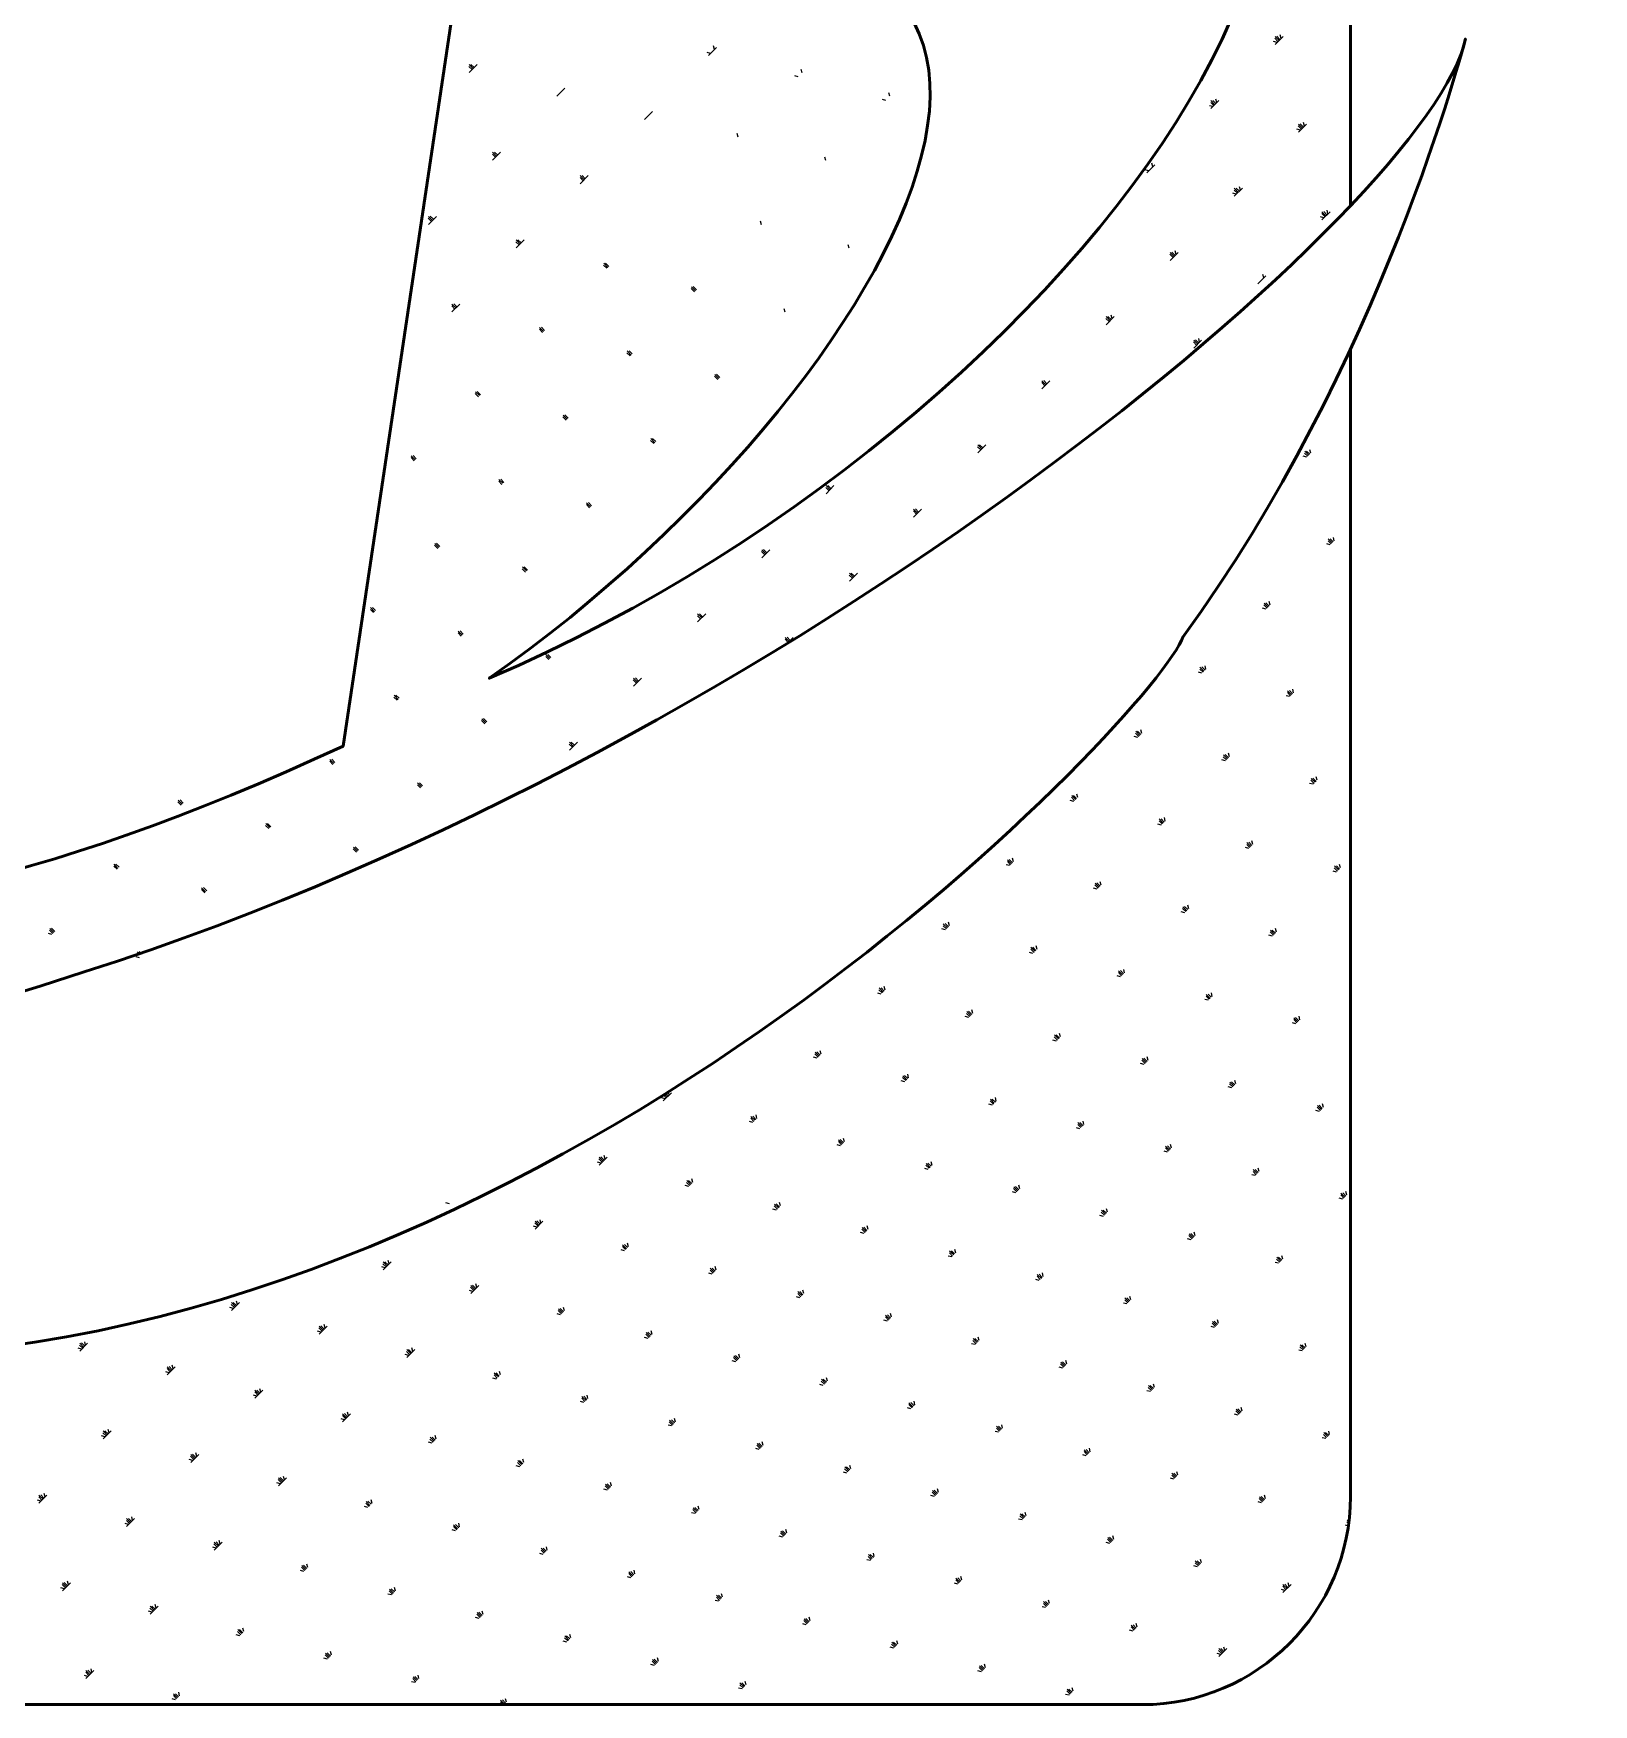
# Model space of a CAD drawing. Extents: x 54907 to 703237, y -798661 to -546661.
# Drawn here: x 483617 to 485242, y -677597 to -675857 of the extents above; entities that cross this region are included whole.
import ezdxf

# ---------------------------------------------------------------- set-up
doc = ezdxf.new("R2010")
doc.units = 0
doc.header["$LTSCALE"] = 1000
doc.header["$MEASUREMENT"] = 0
doc.layers.add('PUB_TITLE', color=4, linetype='Continuous')

msp = doc.modelspace()

# ---------------------------------------------------------------- linework, layer by layer
at = {"layer": 'PUB_TITLE', "color": 4}
for p, q in [((484912.2, -675866.1), (484908.5, -675865.1)), ((484913.2, -675865.1), (484909.9, -675861.7)), ((484914.3, -675864), (484910.1, -675859.9)), ((484910.1, -675868.2), (484918.5, -675859.9)), ((484915.3, -675863), (484912, -675859.6)), ((484916.4, -675861.9), (484915.4, -675858.3)), ((484322.1, -675877.5), (484318.5, -675876.5)), ((484320.1, -675879.6), (484328.4, -675871.2)), ((484326.3, -675873.3), (484325.3, -675869.6)), ((484073.8, -675894.3), (484070.5, -675891)), ((484074.9, -675893.3), (484070.7, -675889.1)), ((484070.7, -675897.5), (484079, -675889.1)), ((484075.9, -675892.2), (484072.6, -675888.9)), ((484413.4, -675901.9), (484409.8, -675901)), ((484417.6, -675897.8), (484416.6, -675894.1)), ((484162, -675921.9), (484170.3, -675913.6)), ((484508.9, -675922.2), (484507.9, -675918.6)), ((484504.7, -675926.4), (484501.1, -675925.4)), ((484845.4, -675932.9), (484841.7, -675932)), ((484846.4, -675931.9), (484843.1, -675928.6)), ((484847.5, -675930.9), (484843.3, -675926.7)), ((484843.3, -675935), (484851.6, -675926.7)), ((484848.5, -675929.8), (484845.2, -675926.5)), ((484849.5, -675928.8), (484848.6, -675925.1)), ((484253.2, -675946.4), (484261.6, -675938)), ((484937.7, -675956.4), (484934.4, -675953)), ((484938.7, -675955.3), (484934.6, -675951.1)), ((484934.6, -675959.5), (484942.9, -675951.1)), ((484939.8, -675954.3), (484936.4, -675950.9)), ((484940.8, -675953.2), (484939.8, -675949.6)), ((484350.8, -675964.6), (484349.8, -675960.9)), ((484936.7, -675957.4), (484933, -675956.4)), ((484098.3, -675985.6), (484094.9, -675982.3)), ((484099.3, -675984.6), (484095.1, -675980.4)), ((484095.1, -675988.7), (484103.5, -675980.4)), ((484100.4, -675983.5), (484097, -675980.2)), ((484442.1, -675989), (484441.1, -675985.4)), ((484190.6, -676009), (484186.4, -676004.8)), ((484186.4, -676013.2), (484194.8, -676004.8)), ((484191.6, -676008), (484188.3, -676004.6)), ((484778.5, -675999.8), (484774.9, -675998.8)), ((484776.5, -676001.9), (484784.8, -675993.5)), ((484782.7, -675995.6), (484781.7, -675991.9)), ((484189.6, -676010.1), (484186.2, -676006.7)), ((484869.8, -676024.2), (484866.2, -676023.2)), ((484870.9, -676023.2), (484867.5, -676019.8)), ((484871.9, -676022.1), (484867.7, -676018)), ((484867.7, -676026.3), (484876.1, -676018)), ((484873, -676021.1), (484869.6, -676017.7)), ((484874, -676020), (484873, -676016.4)), ((484031.4, -676052.4), (484028.1, -676049.1)), ((484032.5, -676051.4), (484028.3, -676047.2)), ((484028.3, -676055.6), (484036.7, -676047.2)), ((484033.5, -676050.3), (484030.2, -676047)), ((484375.2, -676055.9), (484374.3, -676052.2)), ((484961.1, -676048.7), (484957.5, -676047.7)), ((484962.2, -676047.6), (484958.8, -676044.3)), ((484963.2, -676046.6), (484959, -676042.4)), ((484959, -676050.8), (484967.4, -676042.4)), ((484964.2, -676045.5), (484960.9, -676042.2)), ((484965.3, -676044.5), (484964.3, -676040.9)), ((484122.7, -676076.9), (484119.4, -676073.6)), ((484123.8, -676075.8), (484119.6, -676071.7)), ((484119.6, -676080), (484127.9, -676071.7)), ((484124.8, -676074.8), (484121.5, -676071.5)), ((484466.5, -676080.3), (484465.5, -676076.7)), ((484804.1, -676090), (484800.7, -676086.7)), ((484805.1, -676089), (484800.9, -676084.8)), ((484800.9, -676093.1), (484809.3, -676084.8)), ((484806.1, -676087.9), (484802.8, -676084.6)), ((484807.2, -676086.9), (484806.2, -676083.2)), ((484214, -676101.3), (484210.7, -676098)), ((484215.1, -676100.3), (484210.9, -676096.1)), ((484216.1, -676099.3), (484212.8, -676095.9)), ((484892.2, -676117.6), (484900.6, -676109.2)), ((484898.5, -676111.3), (484897.5, -676107.7)), ((484305.3, -676125.8), (484301.9, -676122.5)), ((484306.3, -676124.8), (484302.2, -676120.6)), ((484307.4, -676123.7), (484304, -676120.4)), ((484055.9, -676143.7), (484052.6, -676140.4)), ((484057, -676142.7), (484052.8, -676138.5)), ((484052.8, -676146.8), (484061.1, -676138.5)), ((484058, -676141.6), (484054.7, -676138.3)), ((484399.7, -676147.1), (484398.7, -676143.5)), ((484737.2, -676156.8), (484733.9, -676153.5)), ((484738.3, -676155.8), (484734.1, -676151.6)), ((484734.1, -676160), (484742.5, -676151.6)), ((484739.3, -676154.7), (484736, -676151.4)), ((484740.4, -676153.7), (484739.4, -676150)), ((484147.2, -676168.2), (484143.8, -676164.8)), ((484148.2, -676167.1), (484144.1, -676163)), ((484149.3, -676166.1), (484145.9, -676162.7)), ((484828.5, -676181.3), (484825.2, -676177.9)), ((484829.6, -676180.2), (484825.4, -676176.1)), ((484825.4, -676184.4), (484833.7, -676176.1)), ((484830.6, -676179.2), (484827.3, -676175.8)), ((484831.6, -676178.1), (484830.7, -676174.5)), ((484238.5, -676192.6), (484235.1, -676189.3)), ((484239.5, -676191.6), (484235.3, -676187.4)), ((484240.6, -676190.5), (484237.2, -676187.2)), ((484329.7, -676217.1), (484326.4, -676213.7)), ((484330.8, -676216), (484326.6, -676211.9)), ((484331.8, -676215), (484328.5, -676211.7)), ((484080.4, -676235), (484077, -676231.7)), ((484081.4, -676233.9), (484077.2, -676229.8)), ((484082.5, -676232.9), (484079.1, -676229.6)), ((484670.4, -676223.6), (484667.1, -676220.3)), ((484671.5, -676222.6), (484667.3, -676218.4)), ((484667.3, -676226.8), (484675.6, -676218.4)), ((484672.5, -676221.6), (484669.2, -676218.2)), ((484171.6, -676259.5), (484168.3, -676256.1)), ((484172.7, -676258.4), (484168.5, -676254.2)), ((484173.7, -676257.4), (484170.4, -676254)), ((484262.9, -676283.9), (484259.6, -676280.6)), ((484264, -676282.9), (484259.8, -676278.7)), ((484265, -676281.8), (484261.7, -676278.5)), ((484013.5, -676301.8), (484010.2, -676298.5)), ((484014.6, -676300.8), (484010.4, -676296.6)), ((484015.6, -676299.7), (484012.3, -676296.4)), ((484603.6, -676290.5), (484600.2, -676287.1)), ((484604.6, -676289.4), (484600.5, -676285.2)), ((484600.5, -676293.6), (484608.8, -676285.2)), ((484605.7, -676288.4), (484602.3, -676285)), ((484943.2, -676298.1), (484939.6, -676297.1)), ((484944.2, -676297), (484940.9, -676293.7)), ((484945.3, -676296), (484941.1, -676291.8)), ((484946.3, -676294.9), (484943, -676291.6)), ((484947.4, -676293.9), (484946.4, -676290.2)), ((484104.8, -676326.3), (484101.5, -676322.9)), ((484105.9, -676325.2), (484101.7, -676321.1)), ((484106.9, -676324.2), (484103.6, -676320.8)), ((484445.5, -676332.8), (484442.1, -676329.5)), ((484446.5, -676331.8), (484442.4, -676327.6)), ((484442.4, -676336), (484450.7, -676327.6)), ((484447.6, -676330.7), (484444.2, -676327.4)), ((484196.1, -676350.7), (484192.8, -676347.4)), ((484197.1, -676349.7), (484193, -676345.5)), ((484198.2, -676348.6), (484194.9, -676345.3)), ((484537.8, -676356.2), (484533.6, -676352.1)), ((484533.6, -676360.4), (484542, -676352.1)), ((484538.9, -676355.2), (484535.5, -676351.9)), ((484536.8, -676357.3), (484533.4, -676353.9)), ((484039, -676392.1), (484034.9, -676387.9)), ((484040.1, -676391), (484036.7, -676387.7)), ((484967.7, -676389.3), (484964, -676388.4)), ((484968.7, -676388.3), (484965.4, -676385)), ((484969.8, -676387.3), (484965.6, -676383.1)), ((484970.8, -676386.2), (484967.5, -676382.9)), ((484971.8, -676385.2), (484970.9, -676381.5)), ((484038, -676393.1), (484034.7, -676389.8)), ((484378.7, -676399.6), (484375.3, -676396.3)), ((484379.7, -676398.6), (484375.5, -676394.4)), ((484375.5, -676402.8), (484383.9, -676394.4)), ((484380.8, -676397.6), (484377.4, -676394.2)), ((484129.3, -676417.6), (484125.9, -676414.2)), ((484130.3, -676416.5), (484126.2, -676412.3)), ((484131.4, -676415.5), (484128, -676412.1)), ((484469.9, -676424.1), (484466.6, -676420.8)), ((484471, -676423.1), (484466.8, -676418.9)), ((484466.8, -676427.2), (484475.2, -676418.9)), ((484472, -676422), (484468.7, -676418.7)), ((483971.2, -676459.9), (483967.8, -676456.6)), ((483972.2, -676458.9), (483968, -676454.7)), ((483973.3, -676457.8), (483969.9, -676454.5)), ((484900.8, -676456.2), (484897.2, -676455.2)), ((484901.9, -676455.1), (484898.5, -676451.8)), ((484902.9, -676454.1), (484898.8, -676449.9)), ((484904, -676453), (484900.6, -676449.7)), ((484905, -676452), (484904, -676448.3)), ((484311.8, -676466.5), (484308.5, -676463.1)), ((484312.9, -676465.4), (484308.7, -676461.2)), ((484308.7, -676469.6), (484317.1, -676461.2)), ((484313.9, -676464.4), (484310.6, -676461)), ((484062.5, -676484.4), (484059.1, -676481)), ((484063.5, -676483.3), (484059.3, -676479.2)), ((484064.5, -676482.3), (484061.2, -676478.9)), ((484403.1, -676490.9), (484399.8, -676487.6)), ((484404.2, -676489.9), (484400, -676485.7)), ((484400, -676494.1), (484408.3, -676485.7)), ((484405.2, -676488.8), (484401.9, -676485.5)), ((484988.8, -676479.7), (484988.5, -676479.6)), ((484153.7, -676508.8), (484150.4, -676505.5)), ((484154.8, -676507.8), (484150.6, -676503.6)), ((484155.8, -676506.7), (484152.5, -676503.4)), ((484247.1, -676531.2), (484243.8, -676527.9)), ((484834, -676523), (484830.4, -676522)), ((484835.1, -676521.9), (484831.7, -676518.6)), ((484836.1, -676520.9), (484831.9, -676516.7)), ((484837.2, -676519.9), (484833.8, -676516.5)), ((484838.2, -676518.8), (484837.2, -676515.2)), ((484245, -676533.3), (484241.7, -676530)), ((484246.1, -676532.2), (484241.9, -676528.1)), ((484241.9, -676536.4), (484250.2, -676528.1)), ((484926.3, -676546.4), (484923, -676543.1)), ((484927.4, -676545.4), (484923.2, -676541.2)), ((484928.4, -676544.3), (484925.1, -676541)), ((484929.5, -676543.3), (484928.5, -676539.6)), ((483995.6, -676551.2), (483992.3, -676547.9)), ((483996.7, -676550.2), (483992.5, -676546)), ((483997.7, -676549.1), (483994.4, -676545.8)), ((484925.3, -676547.4), (484921.6, -676546.5)), ((484086.9, -676575.7), (484083.6, -676572.3)), ((484088, -676574.6), (484083.8, -676570.4)), ((484089, -676573.6), (484085.7, -676570.2)), ((484178.2, -676600.1), (484174.9, -676596.8)), ((484179.2, -676599.1), (484175.1, -676594.9)), ((484175.1, -676603.2), (484183.4, -676594.9)), ((484180.3, -676598), (484176.9, -676594.7)), ((484767.2, -676589.8), (484763.5, -676588.8)), ((484768.2, -676588.8), (484764.9, -676585.4)), ((484769.3, -676587.7), (484765.1, -676583.5)), ((484770.3, -676586.7), (484767, -676583.3)), ((484771.4, -676585.6), (484770.4, -676582)), ((483928.8, -676618), (483925.5, -676614.7)), ((483929.9, -676617), (483925.7, -676612.8)), ((483930.9, -676615.9), (483927.6, -676612.6)), ((484858.5, -676614.3), (484854.8, -676613.3)), ((484859.5, -676613.2), (484856.2, -676609.9)), ((484860.6, -676612.2), (484856.4, -676608)), ((484861.6, -676611.1), (484858.3, -676607.8)), ((484862.7, -676610.1), (484861.7, -676606.4)), ((484952.9, -676635.6), (484949.5, -676632.2)), ((484953.9, -676634.5), (484953, -676630.9)), ((484020.1, -676642.5), (484016.8, -676639.1)), ((484021.1, -676641.4), (484017, -676637.3)), ((484022.2, -676640.4), (484018.8, -676637)), ((484704.6, -676652.5), (484703.6, -676648.8)), ((484949.8, -676638.7), (484946.1, -676637.7)), ((484950.8, -676637.7), (484947.5, -676634.3)), ((484951.8, -676636.6), (484947.7, -676632.5)), ((483770.7, -676660.4), (483767.4, -676657)), ((483771.8, -676659.3), (483767.6, -676655.2)), ((483772.8, -676658.3), (483769.5, -676655)), ((484700.4, -676656.6), (484696.7, -676655.6)), ((484701.4, -676655.6), (484698.1, -676652.2)), ((484702.5, -676654.5), (484698.3, -676650.4)), ((484703.5, -676653.5), (484700.2, -676650.2)), ((483862, -676684.8), (483858.7, -676681.5)), ((483863, -676683.8), (483858.9, -676679.6)), ((483864.1, -676682.8), (483860.7, -676679.4)), ((484791.7, -676681.1), (484788, -676680.1)), ((484792.7, -676680), (484789.4, -676676.7)), ((484793.7, -676679), (484789.6, -676674.8)), ((484794.8, -676678), (484791.4, -676674.6)), ((484795.8, -676676.9), (484794.9, -676673.3)), ((484884, -676704.5), (484880.6, -676701.2)), ((484885, -676703.5), (484880.8, -676699.3)), ((484886.1, -676702.4), (484882.7, -676699.1)), ((484887.1, -676701.4), (484886.1, -676697.7)), ((483953.3, -676709.3), (483949.9, -676706)), ((483954.3, -676708.3), (483950.1, -676704.1)), ((483955.4, -676707.2), (483952, -676703.9)), ((484634.6, -676722.4), (484631.3, -676719.1)), ((484635.6, -676721.4), (484631.5, -676717.2)), ((484636.7, -676720.3), (484633.3, -676717)), ((484637.7, -676719.3), (484636.8, -676715.6)), ((484882.9, -676705.5), (484879.3, -676704.6)), ((483703.9, -676727.2), (483700.6, -676723.9)), ((483704.9, -676726.2), (483700.8, -676722)), ((483706, -676725.1), (483702.6, -676721.8)), ((484633.6, -676723.4), (484629.9, -676722.5)), ((484974.2, -676730), (484970.6, -676729)), ((484975.3, -676729), (484971.9, -676725.6)), ((484976.3, -676727.9), (484972.1, -676723.7)), ((484977.3, -676726.9), (484974, -676723.5)), ((484978.4, -676725.8), (484977.4, -676722.2)), ((483795.2, -676751.7), (483791.8, -676748.3)), ((483796.2, -676750.6), (483792, -676746.4)), ((483797.3, -676749.6), (483793.9, -676746.2)), ((484724.8, -676747.9), (484721.2, -676746.9)), ((484725.9, -676746.9), (484722.5, -676743.5)), ((484726.9, -676745.8), (484722.7, -676741.6)), ((484728, -676744.8), (484724.6, -676741.4)), ((484729, -676743.7), (484728, -676740.1)), ((484816.1, -676772.4), (484812.5, -676771.4)), ((484817.2, -676771.3), (484813.8, -676768)), ((484818.2, -676770.3), (484814, -676766.1)), ((484819.2, -676769.2), (484815.9, -676765.9)), ((484820.3, -676768.2), (484819.3, -676764.5)), ((483638.1, -676793), (483633.9, -676788.8)), ((483639.2, -676791.9), (483635.8, -676788.6)), ((484567.8, -676789.2), (484564.4, -676785.9)), ((484568.8, -676788.2), (484564.6, -676784)), ((484569.9, -676787.1), (484566.5, -676783.8)), ((484570.9, -676786.1), (484569.9, -676782.4)), ((484911.6, -676792.6), (484910.6, -676789)), ((483636, -676795.1), (483632.4, -676794.1)), ((483637.1, -676794), (483633.7, -676790.7)), ((484566.7, -676790.3), (484563.1, -676789.3)), ((484907.4, -676796.8), (484903.7, -676795.8)), ((484908.4, -676795.8), (484905.1, -676792.4)), ((484909.5, -676794.7), (484905.3, -676790.6)), ((484910.5, -676793.7), (484907.2, -676790.4)), ((483727.3, -676819.5), (483723.7, -676818.5)), ((483725.5, -676815.6), (483725, -676815.1)), ((483727, -676815.1), (483725.2, -676813.3)), ((483728.6, -676814.5), (483727.1, -676813.1)), ((484658, -676814.7), (484654.4, -676813.8)), ((484659.1, -676813.7), (484655.7, -676810.3)), ((484660.1, -676812.6), (484655.9, -676808.5)), ((484661.1, -676811.6), (484657.8, -676808.3)), ((484662.2, -676810.6), (484661.2, -676806.9)), ((484749.3, -676839.2), (484745.6, -676838.2)), ((484750.3, -676838.1), (484747, -676834.8)), ((484751.4, -676837.1), (484747.2, -676832.9)), ((484752.4, -676836.1), (484749.1, -676832.7)), ((484753.5, -676835), (484752.5, -676831.4)), ((484499.9, -676857.1), (484496.3, -676856.1)), ((484501, -676856), (484497.6, -676852.7)), ((484502, -676855), (484497.8, -676850.8)), ((484503, -676854), (484499.7, -676850.6)), ((484504.1, -676852.9), (484503.1, -676849.3)), ((484842.7, -676861.6), (484838.5, -676857.4)), ((484843.7, -676860.5), (484840.4, -676857.2)), ((484844.7, -676859.5), (484843.8, -676855.8)), ((484593.3, -676879.5), (484589.1, -676875.3)), ((484594.3, -676878.4), (484591, -676875.1)), ((484595.4, -676877.4), (484594.4, -676873.7)), ((484840.6, -676863.6), (484836.9, -676862.7)), ((484841.6, -676862.6), (484838.3, -676859.3)), ((484591.2, -676881.6), (484587.5, -676880.6)), ((484592.2, -676880.5), (484588.9, -676877.2)), ((484931.9, -676888.1), (484928.2, -676887.1)), ((484932.9, -676887.1), (484929.6, -676883.7)), ((484933.9, -676886), (484929.8, -676881.8)), ((484935, -676885), (484931.6, -676881.6)), ((484936, -676883.9), (484935.1, -676880.3)), ((484682.5, -676906), (484678.8, -676905)), ((484683.5, -676905), (484680.2, -676901.6)), ((484684.6, -676903.9), (484680.4, -676899.7)), ((484685.6, -676902.9), (484682.3, -676899.5)), ((484686.6, -676901.8), (484685.7, -676898.2)), ((484433.1, -676923.9), (484429.4, -676922.9)), ((484434.1, -676922.9), (484430.8, -676919.5)), ((484435.2, -676921.8), (484431, -676917.6)), ((484436.2, -676920.8), (484432.9, -676917.4)), ((484437.3, -676919.7), (484436.3, -676916.1)), ((484774.8, -676929.4), (484771.5, -676926.1)), ((484775.8, -676928.4), (484771.7, -676924.2)), ((484776.9, -676927.3), (484773.5, -676924)), ((484777.9, -676926.3), (484776.9, -676922.6)), ((484525.4, -676947.3), (484522.1, -676944)), ((484526.5, -676946.3), (484522.3, -676942.1)), ((484527.5, -676945.2), (484524.2, -676941.9)), ((484528.5, -676944.2), (484527.6, -676940.5)), ((484773.8, -676930.5), (484770.1, -676929.5)), ((484272.9, -676968.4), (484281.3, -676960)), ((484276, -676965.2), (484273, -676962.2)), ((484277.1, -676964.2), (484274.3, -676961.4)), ((484278.1, -676963.1), (484275.6, -676960.6)), ((484279.2, -676962.1), (484278.3, -676958.9)), ((484524.4, -676948.4), (484520.7, -676947.4)), ((484865, -676954.9), (484861.4, -676953.9)), ((484866.1, -676953.9), (484862.7, -676950.5)), ((484867.1, -676952.8), (484862.9, -676948.7)), ((484868.2, -676951.8), (484864.8, -676948.5)), ((484869.2, -676950.7), (484868.2, -676947.1)), ((484275, -676966.3), (484271.3, -676965.3)), ((484615.7, -676972.8), (484612, -676971.9)), ((484616.7, -676971.8), (484613.4, -676968.4)), ((484617.7, -676970.7), (484613.6, -676966.6)), ((484618.8, -676969.7), (484615.4, -676966.4)), ((484619.8, -676968.7), (484618.8, -676965)), ((484956.3, -676979.4), (484952.7, -676978.4)), ((484957.4, -676978.3), (484954, -676975)), ((484958.4, -676977.3), (484954.2, -676973.1)), ((484959.4, -676976.3), (484956.1, -676972.9)), ((484960.5, -676975.2), (484959.5, -676971.6)), ((484366.3, -676990.7), (484362.6, -676989.8)), ((484367.3, -676989.7), (484364, -676986.4)), ((484368.4, -676988.6), (484364.2, -676984.5)), ((484369.4, -676987.6), (484366.1, -676984.3)), ((484370.4, -676986.6), (484369.5, -676982.9)), ((484706.9, -676997.3), (484703.3, -676996.3)), ((484708, -676996.2), (484704.6, -676992.9)), ((484709, -676995.2), (484704.8, -676991)), ((484710.1, -676994.2), (484706.7, -676990.8)), ((484711.1, -676993.1), (484710.1, -676989.5)), ((484457.5, -677015.2), (484453.9, -677014.2)), ((484458.6, -677014.1), (484455.3, -677010.8)), ((484459.6, -677013.1), (484455.5, -677008.9)), ((484460.7, -677012.1), (484457.3, -677008.7)), ((484461.7, -677011), (484460.7, -677007.4)), ((484802.4, -677017.6), (484801.4, -677013.9)), ((484208.2, -677033.1), (484204.5, -677032.1)), ((484209.2, -677032.1), (484205.9, -677028.7)), ((484210.3, -677031), (484206.1, -677026.8)), ((484206.1, -677035.2), (484214.4, -677026.8)), ((484211.3, -677030), (484208, -677026.6)), ((484212.3, -677028.9), (484211.4, -677025.3)), ((484553, -677035.5), (484552, -677031.8)), ((484798.2, -677021.7), (484794.6, -677020.8)), ((484799.3, -677020.7), (484795.9, -677017.4)), ((484800.3, -677019.7), (484796.1, -677015.5)), ((484801.3, -677018.6), (484798, -677015.3)), ((484303.6, -677053.4), (484302.6, -677049.7)), ((484548.8, -677039.7), (484545.2, -677038.7)), ((484549.9, -677038.6), (484546.5, -677035.3)), ((484550.9, -677037.6), (484546.7, -677033.4)), ((484552, -677036.5), (484548.6, -677033.2)), ((484889.5, -677046.2), (484885.8, -677045.2)), ((484890.5, -677045.2), (484887.2, -677041.8)), ((484891.6, -677044.1), (484887.4, -677039.9)), ((484892.6, -677043.1), (484889.3, -677039.7)), ((484893.7, -677042), (484892.7, -677038.4)), ((484299.4, -677057.6), (484295.8, -677056.6)), ((484300.5, -677056.5), (484297.2, -677053.2)), ((484301.5, -677055.5), (484297.4, -677051.3)), ((484302.6, -677054.4), (484299.2, -677051.1)), ((484640.1, -677064.1), (484636.5, -677063.1)), ((484641.2, -677063.1), (484637.8, -677059.7)), ((484642.2, -677062), (484638, -677057.8)), ((484643.2, -677061), (484639.9, -677057.6)), ((484644.3, -677059.9), (484643.3, -677056.3)), ((484981.8, -677069.6), (484978.5, -677066.3)), ((484982.9, -677068.6), (484978.7, -677064.4)), ((484983.9, -677067.5), (484980.6, -677064.2)), ((484984.9, -677066.5), (484984, -677062.8)), ((484050.1, -677075.5), (484046.4, -677074.5)), ((484390.7, -677082), (484387.1, -677081)), ((484391.8, -677081), (484388.4, -677077.6)), ((484392.8, -677079.9), (484388.6, -677075.8)), ((484393.9, -677078.9), (484390.5, -677075.5)), ((484394.9, -677077.8), (484393.9, -677074.2)), ((484732.4, -677087.5), (484729.1, -677084.2)), ((484733.5, -677086.5), (484729.3, -677082.3)), ((484734.5, -677085.4), (484731.2, -677082.1)), ((484735.6, -677084.4), (484734.6, -677080.7)), ((484980.8, -677070.7), (484977.1, -677069.7)), ((484141.3, -677099.9), (484137.7, -677098.9)), ((484142.4, -677098.9), (484139, -677095.5)), ((484143.4, -677097.8), (484139.3, -677093.7)), ((484139.3, -677102), (484147.6, -677093.7)), ((484144.5, -677096.8), (484141.1, -677093.4)), ((484145.5, -677095.7), (484144.5, -677092.1)), ((484483.1, -677105.4), (484479.7, -677102.1)), ((484484.1, -677104.4), (484479.9, -677100.2)), ((484485.1, -677103.3), (484481.8, -677100)), ((484486.2, -677102.3), (484485.2, -677098.6)), ((484731.4, -677088.6), (484727.7, -677087.6)), ((484234.7, -677122.3), (484230.5, -677118.1)), ((484235.8, -677121.2), (484232.4, -677117.9)), ((484236.8, -677120.2), (484235.8, -677116.6)), ((484482, -677106.5), (484478.4, -677105.5)), ((484822.7, -677113), (484819, -677112)), ((484823.7, -677112), (484820.4, -677108.6)), ((484824.8, -677110.9), (484820.6, -677106.8)), ((484825.8, -677109.9), (484822.5, -677106.6)), ((484826.8, -677108.9), (484825.9, -677105.2)), ((483985.3, -677140.2), (483981.2, -677136)), ((483981.2, -677144.4), (483989.5, -677136)), ((483986.4, -677139.2), (483983, -677135.8)), ((483987.4, -677138.1), (483986.4, -677134.5)), ((484232.6, -677124.4), (484229, -677123.4)), ((484233.7, -677123.3), (484230.3, -677120)), ((484573.3, -677130.9), (484569.6, -677130)), ((484574.3, -677129.9), (484571, -677126.5)), ((484575.4, -677128.8), (484571.2, -677124.7)), ((484576.4, -677127.8), (484573.1, -677124.5)), ((484577.5, -677126.8), (484576.5, -677123.1)), ((484913.9, -677137.5), (484910.3, -677136.5)), ((484915, -677136.4), (484911.7, -677133.1)), ((484916, -677135.4), (484911.9, -677131.2)), ((484917.1, -677134.4), (484913.7, -677131)), ((484918.1, -677133.3), (484917.1, -677129.7)), ((483983.2, -677142.3), (483979.6, -677141.3)), ((483984.3, -677141.2), (483980.9, -677137.9)), ((484323.9, -677148.8), (484320.3, -677147.9)), ((484324.9, -677147.8), (484321.6, -677144.5)), ((484326, -677146.7), (484321.8, -677142.6)), ((484327, -677145.7), (484323.7, -677142.4)), ((484328.1, -677144.7), (484327.1, -677141)), ((484664.6, -677155.4), (484660.9, -677154.4)), ((484665.6, -677154.3), (484662.3, -677151)), ((484666.7, -677153.3), (484662.5, -677149.1)), ((484667.7, -677152.3), (484664.4, -677148.9)), ((484668.7, -677151.2), (484667.8, -677147.6)), ((484074.5, -677166.7), (484070.9, -677165.8)), ((484075.6, -677165.7), (484072.2, -677162.4)), ((484076.6, -677164.7), (484072.4, -677160.5)), ((484072.4, -677168.8), (484080.8, -677160.5)), ((484077.7, -677163.6), (484074.3, -677160.3)), ((484078.7, -677162.6), (484077.7, -677158.9)), ((484416.2, -677172.3), (484412.9, -677168.9)), ((484417.3, -677171.2), (484413.1, -677167)), ((484418.3, -677170.2), (484415, -677166.8)), ((484419.4, -677169.1), (484418.4, -677165.5)), ((483825.1, -677184.6), (483821.5, -677183.7)), ((483826.2, -677183.6), (483822.8, -677180.3)), ((483827.2, -677182.6), (483823.1, -677178.4)), ((483823.1, -677186.7), (483831.4, -677178.4)), ((483828.3, -677181.5), (483824.9, -677178.2)), ((483829.3, -677180.5), (483828.3, -677176.8)), ((484166.8, -677190.2), (484163.5, -677186.8)), ((484167.9, -677189.1), (484163.7, -677184.9)), ((484168.9, -677188.1), (484165.6, -677184.7)), ((484170, -677187), (484169, -677183.4)), ((484415.2, -677173.3), (484411.5, -677172.3)), ((484755.8, -677179.8), (484752.2, -677178.9)), ((484756.9, -677178.8), (484753.6, -677175.5)), ((484757.9, -677177.8), (484753.8, -677173.6)), ((484759, -677176.7), (484755.6, -677173.4)), ((484760, -677175.7), (484759, -677172)), ((483917.5, -677208.1), (483914.1, -677204.7)), ((483918.5, -677207), (483914.3, -677202.8)), ((483914.3, -677211.2), (483922.7, -677202.8)), ((483919.6, -677206), (483916.2, -677202.6)), ((483920.6, -677204.9), (483919.6, -677201.3)), ((484165.8, -677191.2), (484162.2, -677190.2)), ((484506.5, -677197.8), (484502.8, -677196.8)), ((484507.5, -677196.7), (484504.2, -677193.4)), ((484508.6, -677195.7), (484504.4, -677191.5)), ((484509.6, -677194.6), (484506.3, -677191.3)), ((484510.6, -677193.6), (484509.7, -677189.9)), ((484847.1, -677204.3), (484843.5, -677203.3)), ((484848.2, -677203.3), (484844.8, -677199.9)), ((484849.2, -677202.2), (484845, -677198)), ((484850.3, -677201.2), (484846.9, -677197.8)), ((484851.3, -677200.1), (484850.3, -677196.5)), ((483668.1, -677226), (483664.7, -677222.6)), ((483669.1, -677224.9), (483665, -677220.7)), ((483665, -677229.1), (483673.3, -677220.7)), ((483670.2, -677223.9), (483666.8, -677220.5)), ((483671.2, -677222.8), (483670.2, -677219.2)), ((483916.4, -677209.1), (483912.8, -677208.1)), ((484257.1, -677215.7), (484253.4, -677214.7)), ((484258.1, -677214.6), (484254.8, -677211.3)), ((484259.2, -677213.6), (484255, -677209.4)), ((484260.2, -677212.5), (484256.9, -677209.2)), ((484261.3, -677211.5), (484260.3, -677207.8)), ((484597.7, -677222.2), (484594.1, -677221.2)), ((484598.8, -677221.2), (484595.4, -677217.8)), ((484599.8, -677220.1), (484595.7, -677215.9)), ((484600.9, -677219.1), (484597.5, -677215.7)), ((484601.9, -677218), (484600.9, -677214.4)), ((484940.5, -677226.7), (484936.3, -677222.5)), ((484941.5, -677225.6), (484938.2, -677222.3)), ((484942.6, -677224.6), (484941.6, -677220.9)), ((483667, -677227), (483663.4, -677226)), ((484007.7, -677233.6), (484004.1, -677232.6)), ((484008.7, -677232.5), (484005.4, -677229.2)), ((484009.8, -677231.5), (484005.6, -677227.3)), ((484005.6, -677235.7), (484014, -677227.3)), ((484010.8, -677230.4), (484007.5, -677227.1)), ((484011.9, -677229.4), (484010.9, -677225.7)), ((484348.4, -677240.1), (484344.7, -677239.1)), ((484349.4, -677239.1), (484346.1, -677235.7)), ((484350.5, -677238), (484346.3, -677233.9)), ((484351.5, -677237), (484348.2, -677233.6)), ((484352.5, -677235.9), (484351.6, -677232.3)), ((484691.1, -677244.6), (484686.9, -677240.4)), ((484692.2, -677243.5), (484688.8, -677240.2)), ((484693.2, -677242.5), (484692.2, -677238.8)), ((484938.4, -677228.8), (484934.8, -677227.8)), ((484939.5, -677227.7), (484936.1, -677224.4)), ((483758.3, -677251.5), (483754.7, -677250.5)), ((483759.4, -677250.4), (483756, -677247.1)), ((483760.4, -677249.4), (483756.2, -677245.2)), ((483756.2, -677253.6), (483764.6, -677245.2)), ((483761.5, -677248.3), (483758.1, -677245)), ((483762.5, -677247.3), (483761.5, -677243.6)), ((484099, -677258), (484095.3, -677257)), ((484100, -677257), (484096.7, -677253.6)), ((484101.1, -677255.9), (484096.9, -677251.8)), ((484102.1, -677254.9), (484098.8, -677251.5)), ((484103.2, -677253.8), (484102.2, -677250.2)), ((484441.7, -677262.5), (484437.6, -677258.3)), ((484442.8, -677261.4), (484439.4, -677258.1)), ((484443.8, -677260.4), (484442.8, -677256.7)), ((484689, -677246.7), (484685.4, -677245.7)), ((484690.1, -677245.6), (484686.7, -677242.3)), ((483849.6, -677275.9), (483845.9, -677274.9)), ((483850.6, -677274.9), (483847.3, -677271.5)), ((483851.7, -677273.8), (483847.5, -677269.7)), ((483847.5, -677278), (483855.9, -677269.7)), ((483852.7, -677272.8), (483849.4, -677269.5)), ((483853.8, -677271.8), (483852.8, -677268.1)), ((484192.4, -677280.4), (484188.2, -677276.2)), ((484193.4, -677279.3), (484190.1, -677276)), ((484194.4, -677278.3), (484193.5, -677274.7)), ((484439.6, -677264.6), (484436, -677263.6)), ((484440.7, -677263.5), (484437.3, -677260.2)), ((484780.3, -677271.1), (484776.7, -677270.2)), ((484781.3, -677270.1), (484778, -677266.7)), ((484782.4, -677269), (484778.2, -677264.9)), ((484783.4, -677268), (484780.1, -677264.7)), ((484784.5, -677267), (484783.5, -677263.3)), ((483945.1, -677296.2), (483944.1, -677292.6)), ((484190.3, -677282.5), (484186.6, -677281.5)), ((484191.3, -677281.4), (484188, -677278.1)), ((484530.9, -677289), (484527.3, -677288.1)), ((484532, -677288), (484528.6, -677284.6)), ((484533, -677286.9), (484528.8, -677282.8)), ((484534.1, -677285.9), (484530.7, -677282.6)), ((484535.1, -677284.9), (484534.1, -677281.2)), ((484872.6, -677294.5), (484869.3, -677291.2)), ((484873.7, -677293.5), (484869.5, -677289.3)), ((484874.7, -677292.5), (484871.4, -677289.1)), ((484875.8, -677291.4), (484874.8, -677287.8)), ((483695.7, -677314.1), (483694.7, -677310.5)), ((483940.9, -677300.4), (483937.2, -677299.4)), ((483941.9, -677299.3), (483938.6, -677296)), ((483943, -677298.3), (483938.8, -677294.1)), ((483938.8, -677302.5), (483947.1, -677294.1)), ((483944, -677297.3), (483940.7, -677293.9)), ((484281.5, -677306.9), (484277.9, -677306)), ((484282.6, -677305.9), (484279.2, -677302.6)), ((484283.6, -677304.9), (484279.5, -677300.7)), ((484284.7, -677303.8), (484281.3, -677300.5)), ((484285.7, -677302.8), (484284.7, -677299.1)), ((484623.2, -677312.4), (484619.9, -677309.1)), ((484624.3, -677311.4), (484620.1, -677307.2)), ((484625.3, -677310.4), (484622, -677307)), ((484626.4, -677309.3), (484625.4, -677305.7)), ((484871.6, -677295.6), (484867.9, -677294.6)), ((483691.5, -677318.3), (483687.8, -677317.3)), ((483692.5, -677317.2), (483689.2, -677313.9)), ((483693.6, -677316.2), (483689.4, -677312)), ((483689.4, -677320.4), (483697.8, -677312)), ((483694.6, -677315.2), (483691.3, -677311.8)), ((484032.2, -677324.8), (484028.5, -677323.9)), ((484033.2, -677323.8), (484029.9, -677320.5)), ((484034.2, -677322.8), (484030.1, -677318.6)), ((484035.3, -677321.7), (484032, -677318.4)), ((484036.3, -677320.7), (484035.4, -677317)), ((484373.9, -677330.4), (484370.5, -677327)), ((484374.9, -677329.3), (484370.7, -677325.1)), ((484376, -677328.3), (484372.6, -677324.9)), ((484377, -677327.2), (484376, -677323.6)), ((484622.2, -677313.5), (484618.6, -677312.5)), ((484962.9, -677320), (484959.2, -677319.1)), ((484963.9, -677319), (484960.6, -677315.7)), ((484965, -677318), (484960.8, -677313.8)), ((484966, -677316.9), (484962.7, -677313.6)), ((484967, -677315.9), (484966.1, -677312.2)), ((483782.8, -677342.7), (483779.1, -677341.8)), ((483783.8, -677341.7), (483780.5, -677338.4)), ((483784.9, -677340.7), (483780.7, -677336.5)), ((483780.7, -677344.8), (483789, -677336.5)), ((483785.9, -677339.6), (483782.6, -677336.3)), ((483787, -677338.6), (483786, -677334.9)), ((484124.5, -677348.3), (484121.1, -677344.9)), ((484125.5, -677347.2), (484121.4, -677343)), ((484126.6, -677346.2), (484123.2, -677342.8)), ((484127.6, -677345.1), (484126.6, -677341.5)), ((484372.8, -677331.4), (484369.2, -677330.4)), ((484713.5, -677338), (484709.8, -677337)), ((484714.5, -677336.9), (484711.2, -677333.6)), ((484715.6, -677335.9), (484711.4, -677331.7)), ((484716.6, -677334.8), (484713.3, -677331.5)), ((484717.7, -677333.8), (484716.7, -677330.1)), ((483875.1, -677366.2), (483871.8, -677362.8)), ((483876.1, -677365.1), (483872, -677360.9)), ((483872, -677369.3), (483880.3, -677360.9)), ((483877.2, -677364.1), (483873.9, -677360.7)), ((483878.2, -677363), (483877.3, -677359.4)), ((484123.4, -677349.3), (484119.8, -677348.3)), ((484464.1, -677355.9), (484460.5, -677354.9)), ((484465.1, -677354.8), (484461.8, -677351.5)), ((484466.2, -677353.8), (484462, -677349.6)), ((484467.2, -677352.7), (484463.9, -677349.4)), ((484468.3, -677351.7), (484467.3, -677348)), ((484804.8, -677362.4), (484801.1, -677361.4)), ((484805.8, -677361.4), (484802.5, -677358)), ((484806.9, -677360.3), (484802.7, -677356.1)), ((484807.9, -677359.3), (484804.6, -677355.9)), ((484808.9, -677358.2), (484808, -677354.6)), ((483625.7, -677384.1), (483622.4, -677380.7)), ((483626.8, -677383), (483622.6, -677378.8)), ((483622.6, -677387.2), (483630.9, -677378.8)), ((483627.8, -677382), (483624.5, -677378.6)), ((483628.9, -677380.9), (483627.9, -677377.3)), ((483874.1, -677367.2), (483870.4, -677366.2)), ((484214.7, -677373.8), (484211.1, -677372.8)), ((484215.8, -677372.7), (484212.4, -677369.4)), ((484216.8, -677371.7), (484212.6, -677367.5)), ((484217.9, -677370.6), (484214.5, -677367.3)), ((484218.9, -677369.6), (484217.9, -677365.9)), ((484555.4, -677380.3), (484551.7, -677379.3)), ((484556.4, -677379.3), (484553.1, -677375.9)), ((484557.5, -677378.2), (484553.3, -677374)), ((484558.5, -677377.2), (484555.2, -677373.8)), ((484559.6, -677376.1), (484558.6, -677372.5)), ((484898.1, -677384.8), (484894, -677380.6)), ((484899.2, -677383.7), (484895.8, -677380.4)), ((484900.2, -677382.7), (484899.2, -677379)), ((483624.7, -677385.1), (483621, -677384.1)), ((483965.3, -677391.7), (483961.7, -677390.7)), ((483966.4, -677390.6), (483963, -677387.3)), ((483967.4, -677389.6), (483963.3, -677385.4)), ((483968.5, -677388.5), (483965.1, -677385.2)), ((483969.5, -677387.5), (483968.5, -677383.8)), ((484306, -677398.2), (484302.3, -677397.2)), ((484307, -677397.2), (484303.7, -677393.8)), ((484308.1, -677396.1), (484303.9, -677392)), ((484309.1, -677395.1), (484305.8, -677391.7)), ((484310.2, -677394), (484309.2, -677390.4)), ((484650.8, -677400.6), (484649.9, -677396.9)), ((484896, -677386.9), (484892.4, -677385.9)), ((484897.1, -677385.8), (484893.7, -677382.5)), ((483716, -677409.6), (483712.3, -677408.6)), ((483717, -677408.5), (483713.7, -677405.2)), ((483718, -677407.5), (483713.9, -677403.3)), ((483713.9, -677411.7), (483722.2, -677403.3)), ((483719.1, -677406.4), (483715.7, -677403.1)), ((483720.1, -677405.4), (483719.2, -677401.7)), ((484056.6, -677416.1), (484053, -677415.1)), ((484057.7, -677415.1), (484054.3, -677411.7)), ((484058.7, -677414), (484054.5, -677409.9)), ((484059.8, -677413), (484056.4, -677409.6)), ((484060.8, -677411.9), (484059.8, -677408.3)), ((484401.5, -677418.5), (484400.5, -677414.8)), ((484646.7, -677404.8), (484643, -677403.8)), ((484647.7, -677403.7), (484644.4, -677400.4)), ((484648.8, -677402.7), (484644.6, -677398.5)), ((484649.8, -677401.6), (484646.5, -677398.3)), ((484986.6, -677411.1), (484983.7, -677410.3)), ((484987, -677408.9), (484985, -677406.9)), ((484987.2, -677407), (484985.2, -677405.1)), ((484985.2, -677413.4), (484986.5, -677412.2)), ((484987.4, -677405.2), (484987.1, -677404.9)), ((483808.3, -677433), (483804.9, -677429.6)), ((483809.3, -677431.9), (483805.1, -677427.8)), ((483805.1, -677436.1), (483813.5, -677427.8)), ((483810.4, -677430.9), (483807, -677427.6)), ((483811.4, -677429.9), (483810.4, -677426.2)), ((484152.1, -677436.4), (484151.1, -677432.8)), ((484397.3, -677422.7), (484393.6, -677421.7)), ((484398.3, -677421.6), (484395, -677418.3)), ((484399.4, -677420.6), (484395.2, -677416.4)), ((484400.4, -677419.5), (484397.1, -677416.2)), ((484737.9, -677429.2), (484734.3, -677428.3)), ((484739, -677428.2), (484735.6, -677424.8)), ((484740, -677427.1), (484735.9, -677423)), ((484741.1, -677426.1), (484737.7, -677422.8)), ((484742.1, -677425.1), (484741.1, -677421.4)), ((483807.2, -677434), (483803.6, -677433)), ((484147.9, -677440.6), (484144.2, -677439.6)), ((484148.9, -677439.5), (484145.6, -677436.2)), ((484150, -677438.5), (484145.8, -677434.3)), ((484151, -677437.4), (484147.7, -677434.1)), ((484488.6, -677447.1), (484484.9, -677446.2)), ((484489.6, -677446.1), (484486.3, -677442.8)), ((484490.6, -677445), (484486.5, -677440.9)), ((484491.7, -677444), (484488.4, -677440.7)), ((484492.7, -677443), (484491.8, -677439.3)), ((484830.3, -677452.6), (484826.9, -677449.3)), ((484831.3, -677451.6), (484827.1, -677447.4)), ((484832.4, -677450.6), (484829, -677447.2)), ((484833.4, -677449.5), (484832.4, -677445.9)), ((483898.5, -677458.5), (483894.9, -677457.5)), ((483899.6, -677457.4), (483896.2, -677454.1)), ((483900.6, -677456.4), (483896.4, -677452.2)), ((483901.6, -677455.4), (483898.3, -677452)), ((483902.7, -677454.3), (483901.7, -677450.7)), ((484239.2, -677465), (484235.5, -677464.1)), ((484240.2, -677464), (484236.9, -677460.7)), ((484241.3, -677463), (484237.1, -677458.8)), ((484242.3, -677461.9), (484239, -677458.6)), ((484243.4, -677460.9), (484242.4, -677457.2)), ((484580.9, -677470.5), (484577.5, -677467.2)), ((484581.9, -677469.5), (484577.8, -677465.3)), ((484583, -677468.5), (484579.6, -677465.1)), ((484584, -677467.4), (484583, -677463.8)), ((484829.2, -677453.7), (484825.6, -677452.7)), ((483649.1, -677476.4), (483645.5, -677475.4)), ((483650.2, -677475.3), (483646.8, -677472)), ((483651.2, -677474.3), (483647, -677470.1)), ((483647, -677478.5), (483655.4, -677470.1)), ((483652.3, -677473.3), (483648.9, -677469.9)), ((483653.3, -677472.2), (483652.3, -677468.6)), ((483989.8, -677482.9), (483986.1, -677482)), ((483990.8, -677481.9), (483987.5, -677478.6)), ((483991.9, -677480.9), (483987.7, -677476.7)), ((483992.9, -677479.8), (483989.6, -677476.5)), ((483994, -677478.8), (483993, -677475.1)), ((484331.5, -677488.5), (484328.2, -677485.1)), ((484332.5, -677487.4), (484328.4, -677483.2)), ((484333.6, -677486.4), (484330.3, -677483)), ((484334.6, -677485.3), (484333.7, -677481.7)), ((484579.8, -677471.6), (484576.2, -677470.6)), ((484920.5, -677478.1), (484916.9, -677477.2)), ((484921.5, -677477.1), (484918.2, -677473.8)), ((484922.6, -677476.1), (484918.4, -677471.9)), ((484918.4, -677480.2), (484926.8, -677471.9)), ((484923.6, -677475), (484920.3, -677471.7)), ((484924.7, -677474), (484923.7, -677470.3)), ((483740.4, -677500.8), (483736.8, -677499.9)), ((483741.5, -677499.8), (483738.1, -677496.5)), ((483742.5, -677498.8), (483738.3, -677494.6)), ((483738.3, -677502.9), (483746.7, -677494.6)), ((483743.5, -677497.7), (483740.2, -677494.4)), ((483744.6, -677496.7), (483743.6, -677493)), ((484083.2, -677505.3), (484079, -677501.1)), ((484084.2, -677504.3), (484080.9, -677500.9)), ((484085.3, -677503.2), (484084.3, -677499.6)), ((484330.5, -677489.5), (484326.8, -677488.5)), ((484671.1, -677496.1), (484667.5, -677495.1)), ((484672.2, -677495), (484668.8, -677491.7)), ((484673.2, -677494), (484669, -677489.8)), ((484674.3, -677492.9), (484670.9, -677489.6)), ((484675.3, -677491.9), (484674.3, -677488.2)), ((483833.8, -677523.2), (483829.6, -677519)), ((483834.8, -677522.2), (483831.5, -677518.8)), ((483835.9, -677521.1), (483834.9, -677517.5)), ((484081.1, -677507.4), (484077.4, -677506.4)), ((484082.1, -677506.4), (484078.8, -677503)), ((484421.7, -677514), (484418.1, -677513)), ((484422.8, -677512.9), (484419.4, -677509.6)), ((484423.8, -677511.9), (484419.7, -677507.7)), ((484424.9, -677510.8), (484421.5, -677507.5)), ((484425.9, -677509.8), (484424.9, -677506.1)), ((484762.4, -677520.5), (484758.7, -677519.5)), ((484763.4, -677519.5), (484760.1, -677516.1)), ((484764.5, -677518.4), (484760.3, -677514.2)), ((484765.5, -677517.4), (484762.2, -677514)), ((484766.6, -677516.3), (484765.6, -677512.7)), ((483831.7, -677525.3), (483828, -677524.3)), ((483832.7, -677524.3), (483829.4, -677520.9)), ((484172.4, -677531.9), (484168.7, -677530.9)), ((484173.4, -677530.8), (484170.1, -677527.5)), ((484174.4, -677529.8), (484170.3, -677525.6)), ((484175.5, -677528.7), (484172.1, -677525.4)), ((484176.5, -677527.7), (484175.6, -677524)), ((484514.1, -677537.4), (484510.7, -677534)), ((484515.1, -677536.3), (484510.9, -677532.2)), ((484516.2, -677535.3), (484512.8, -677531.9)), ((484517.2, -677534.2), (484516.2, -677530.6)), ((484857.9, -677540.8), (484856.9, -677537.1)), ((483923, -677549.8), (483919.3, -677548.8)), ((483924, -677548.7), (483920.7, -677545.4)), ((483925.1, -677547.7), (483920.9, -677543.5)), ((483926.1, -677546.6), (483922.8, -677543.3)), ((483927.2, -677545.6), (483926.2, -677541.9)), ((484264.7, -677555.3), (484261.3, -677551.9)), ((484265.7, -677554.2), (484261.5, -677550.1)), ((484266.8, -677553.2), (484263.4, -677549.8)), ((484267.8, -677552.1), (484266.8, -677548.5)), ((484513, -677538.4), (484509.4, -677537.4)), ((484853.7, -677545), (484850, -677544)), ((484854.7, -677543.9), (484851.4, -677540.6)), ((484855.8, -677542.9), (484851.6, -677538.7)), ((484851.6, -677547.1), (484859.9, -677538.7)), ((484856.8, -677541.8), (484853.5, -677538.5)), ((483673.6, -677567.7), (483669.9, -677566.7)), ((483674.6, -677566.6), (483671.3, -677563.3)), ((483675.7, -677565.6), (483671.5, -677561.4)), ((483671.5, -677569.8), (483679.9, -677561.4)), ((483676.7, -677564.5), (483673.4, -677561.2)), ((483677.8, -677563.5), (483676.8, -677559.8)), ((484015.3, -677573.2), (484012, -677569.8)), ((484016.3, -677572.1), (484012.2, -677568)), ((484017.4, -677571.1), (484014, -677567.8)), ((484018.4, -677570), (484017.5, -677566.4)), ((484263.6, -677556.3), (484260, -677555.3)), ((484604.3, -677562.9), (484600.6, -677561.9)), ((484605.3, -677561.8), (484602, -677558.5)), ((484606.4, -677560.8), (484602.2, -677556.6)), ((484607.4, -677559.7), (484604.1, -677556.4)), ((484608.5, -677558.7), (484607.5, -677555)), ((483765.9, -677591.1), (483762.6, -677587.7)), ((483767, -677590), (483762.8, -677585.9)), ((483768, -677589), (483764.7, -677585.7)), ((483769.1, -677588), (483768.1, -677584.3)), ((484014.3, -677574.2), (484010.6, -677573.2)), ((484354.9, -677580.8), (484351.3, -677579.8)), ((484356, -677579.7), (484352.6, -677576.4)), ((484357, -677578.7), (484352.8, -677574.5)), ((484358, -677577.6), (484354.7, -677574.3)), ((484359.1, -677576.6), (484358.1, -677573)), ((484695.6, -677587.3), (484691.9, -677586.4)), ((484696.6, -677586.3), (484693.3, -677582.9)), ((484697.7, -677585.2), (484693.5, -677581.1)), ((484698.7, -677584.2), (484695.4, -677580.9)), ((484699.8, -677583.2), (484698.8, -677579.5)), ((483764.9, -677592.1), (483761.2, -677591.2)), ((484106, -677597.1), (484103.2, -677594.3)), ((484107.6, -677596.6), (484103.4, -677592.4)), ((484108.7, -677595.6), (484105.3, -677592.2)), ((484109.7, -677594.5), (484108.7, -677590.9))]:
    msp.add_line(p, q, dxfattribs=at)
at = {"layer": 'PUB_TITLE', "color": 4, "lineweight": 53}
for points, knots in [([(482207.3, -676215.1), (482207.3, -675625.2), (482207.3, -675032.2), (482207.3, -675032.2), (482207.3, -674913), (482304.8, -674815.5), (482424.1, -674815.5), (482424.1, -674815.5), (484772.1, -674815.5), (484772.1, -674815.5), (484891.3, -674815.5), (484988.8, -674913), (484988.8, -675032.2), (484988.8, -675032.2), (484988.8, -675510.9), (484988.8, -676036)], [6.497483, 6.497483, 6.497483, 6.497483, 7, 7, 7, 8, 8, 8, 9, 9, 9, 10, 10, 10, 10.451509, 10.451509, 10.451509, 10.451509]), ([(484615.7, -675416.9), (485242, -675517.5), (484743.2, -676249.2), (484091.6, -676528.3), (484551.4, -676206.1), (484853.4, -675600), (484058.8, -675797.8), (484058.8, -675797.8), (483939.3, -676598.8), (483939.3, -676598.8), (483617.2, -676749.2), (483386, -676786.8), (483236.6, -676768), (483236.6, -676768), (483346.2, -675915.3), (483346.2, -675915.3), (482803.2, -675917.8), (482098.5, -676337.3), (482007.7, -676373.2), (482738.1, -675766.8), (483717.9, -675272.7), (484615.7, -675416.9)], [0, 0, 0, 0, 1, 1, 1, 2, 2, 2, 3, 3, 3, 4, 4, 4, 5, 5, 5, 6, 6, 6, 7, 7, 7, 7]), ([(483205.3, -676527.3), (483205.3, -676527.3), (482669.1, -677162.6), (483669.6, -676834.1), (484414.3, -676596.9), (485076.3, -676027.7), (485108.4, -675862.5), (485108.4, -675862.5), (485020.7, -676204.9), (484814, -676485.3), (484792.1, -676555), (484177.7, -677217.1), (483450, -677235.2), (483007, -677256.5), (482653.8, -676940.8), (483205.3, -676527.3)], [0, 0, 0, 0, 1, 1, 1, 2, 2, 2, 3, 3, 3, 4, 4, 4, 5, 5, 5, 5]), ([(484988.8, -676185), (484988.8, -676779), (484988.8, -677380.3), (484988.8, -677380.3), (484988.8, -677499.5), (484891.3, -677597.1), (484772.1, -677597.1), (484772.1, -677597.1), (482424.1, -677597.1), (482424.1, -677597.1), (482304.8, -677597.1), (482207.3, -677499.5), (482207.3, -677380.3), (482207.3, -677380.3), (482207.3, -676836.6), (482207.3, -676272.4)], [2.493971, 2.493971, 2.493971, 2.493971, 3, 3, 3, 4, 4, 4, 5, 5, 5, 6, 6, 6, 6.481204, 6.481204, 6.481204, 6.481204])]:
    msp.add_open_spline(points, degree=3, knots=knots, dxfattribs=at)

doc.saveas('drawing.dxf')
